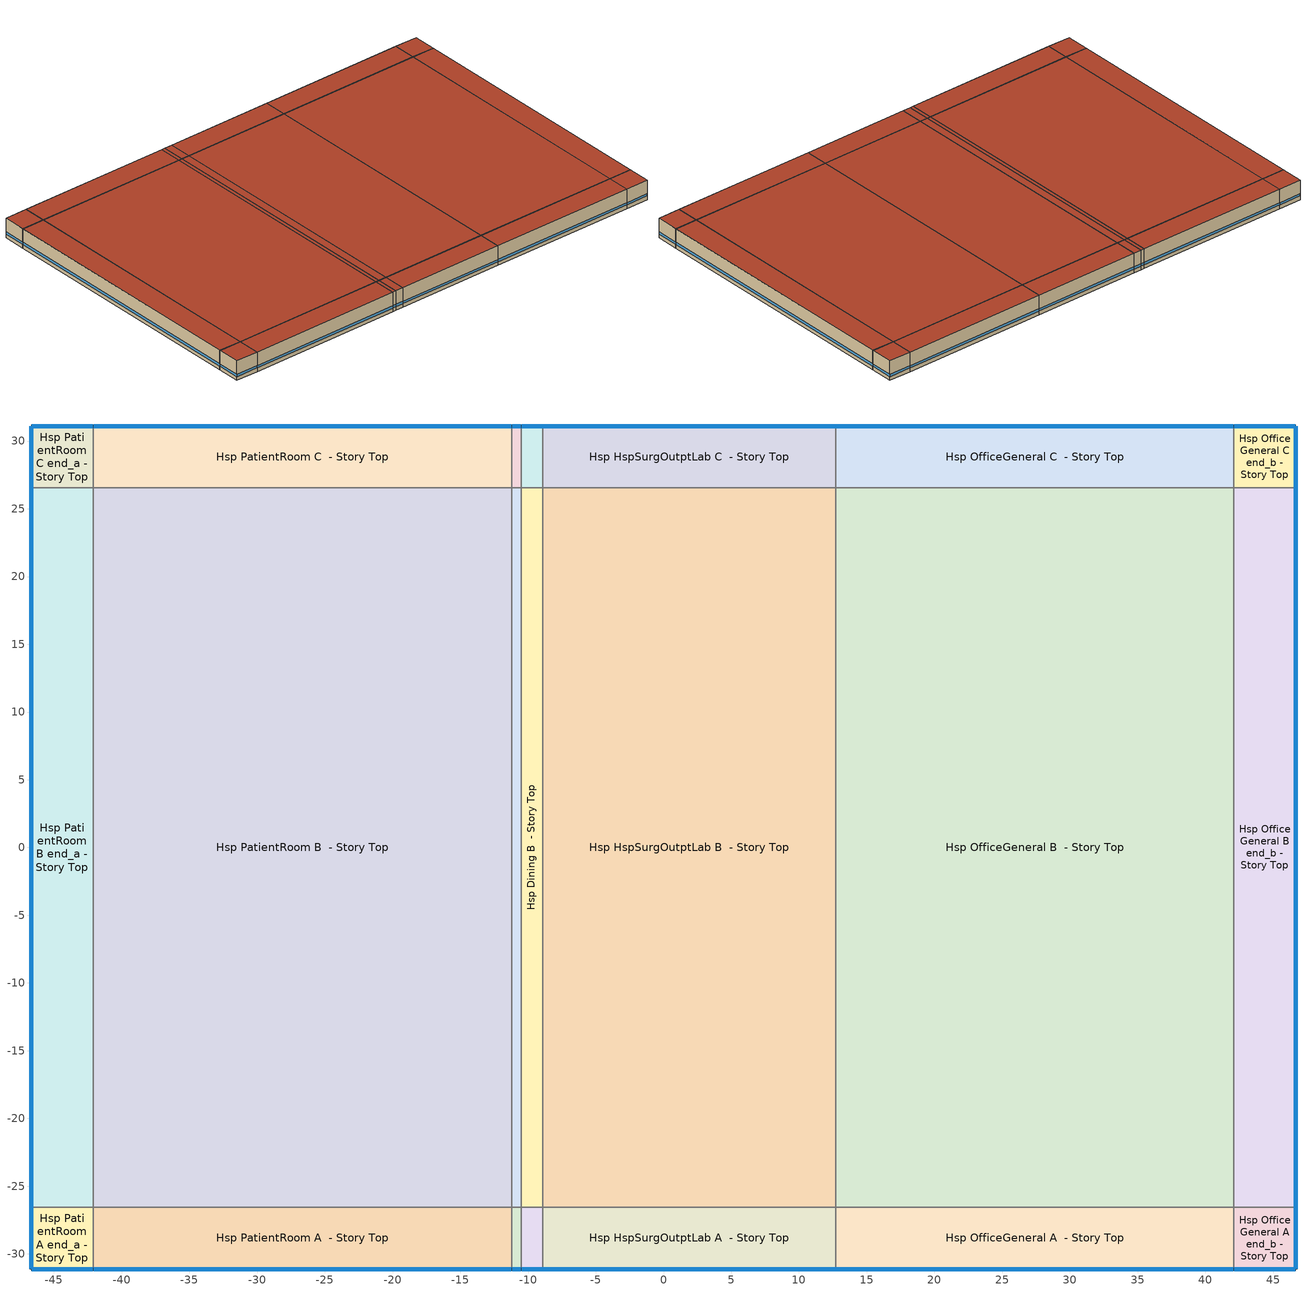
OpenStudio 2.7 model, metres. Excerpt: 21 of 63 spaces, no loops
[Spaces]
Hsp PatientRoom A end_a - Story Top
 floor adiabatic (DEER Uncarpeted 6in Slab Floor): -46.66,-31.11 -46.66,-26.54 -42.09,-26.54 -42.09,-31.11 z11.89
 wall outside: -46.66,-26.54 -46.66,-31.11 -42.09,-31.11 z11.89:15.85
 wall to Hsp PatientRoom B end_a - Story Top: -42.09,-26.54 -46.66,-26.54 z11.89:15.85
 wall to Hsp PatientRoom A  - Story Top: -42.09,-31.11 -42.09,-26.54 z11.89:15.85
 window: -46.66,-26.56 -46.66,-31.08 / -46.64,-31.11 -42.11,-31.11 z12.65:13.09
 roof outside: -42.09,-31.11 -42.09,-26.54 -46.66,-26.54 -46.66,-31.11 z15.85
Hsp PatientRoom B end_a - Story Top
 floor adiabatic (DEER Uncarpeted 6in Slab Floor): -46.66,-26.54 -46.66,26.54 -42.09,26.54 -42.09,-26.54 z11.89
 wall outside: -46.66,26.54 -46.66,-26.54 z11.89:15.85
 wall to Hsp PatientRoom C end_a - Story Top: -42.09,26.54 -46.66,26.54 z11.89:15.85
 wall to Hsp PatientRoom B  - Story Top: -42.09,-26.54 -42.09,26.54 z11.89:15.85
 window: -46.66,26.51 -46.66,-26.51 z12.65:13.09
 roof outside: -42.09,-26.54 -42.09,26.54 -46.66,26.54 -46.66,-26.54 z15.85
Hsp PatientRoom C end_a - Story Top
 floor adiabatic (DEER Uncarpeted 6in Slab Floor): -46.66,26.54 -46.66,31.11 -42.09,31.11 -42.09,26.54 z11.89
 wall outside: -42.09,31.11 -46.66,31.11 -46.66,26.54 z11.89:15.85
 wall to Hsp PatientRoom C  - Story Top: -42.09,26.54 -42.09,31.11 z11.89:15.85
 window: -42.11,31.11 -46.64,31.11 / -46.66,31.08 -46.66,26.56 z12.65:13.09
 roof outside: -42.09,26.54 -42.09,31.11 -46.66,31.11 -46.66,26.54 z15.85
Hsp PatientRoom A  - Story Top
 floor adiabatic (DEER Uncarpeted 6in Slab Floor): -42.09,-31.11 -42.09,-26.54 -11.2,-26.54 -11.2,-31.11 z11.89
 wall outside: -42.09,-31.11 -11.2,-31.11 z11.89:15.85
 wall to Hsp PatientRoom B  - Story Top: -11.2,-26.54 -42.09,-26.54 z11.89:15.85
 wall to Hsp Kitchen A  - Story Top: -11.2,-31.11 -11.2,-26.54 z11.89:15.85
 window: -42.06,-31.11 -11.22,-31.11 z12.65:13.09
 roof outside: -11.2,-31.11 -11.2,-26.54 -42.09,-26.54 -42.09,-31.11 z15.85
Hsp PatientRoom B  - Story Top
 floor adiabatic (DEER Uncarpeted 6in Slab Floor): -42.09,-26.54 -42.09,26.54 -11.2,26.54 -11.2,-26.54 z11.89
 wall to Hsp PatientRoom C  - Story Top: -11.2,26.54 -42.09,26.54 z11.89:15.85
 wall to Hsp Kitchen B  - Story Top: -11.2,-26.54 -11.2,26.54 z11.89:15.85
 roof outside: -11.2,-26.54 -11.2,26.54 -42.09,26.54 -42.09,-26.54 z15.85
Hsp PatientRoom C  - Story Top
 floor adiabatic (DEER Uncarpeted 6in Slab Floor): -42.09,26.54 -42.09,31.11 -11.2,31.11 -11.2,26.54 z11.89
 wall outside: -11.2,31.11 -42.09,31.11 z11.89:15.85
 wall to Hsp Kitchen C  - Story Top: -11.2,26.54 -11.2,31.11 z11.89:15.85
 window: -11.22,31.11 -42.06,31.11 z12.65:13.09
 roof outside: -11.2,26.54 -11.2,31.11 -42.09,31.11 -42.09,26.54 z15.85
Hsp Kitchen A  - Story Top
 floor adiabatic (DEER Uncarpeted 6in Slab Floor): -11.2,-31.11 -11.2,-26.54 -10.5,-26.54 -10.5,-31.11 z11.89
 wall outside: -11.2,-31.11 -10.5,-31.11 z11.89:15.85
 wall to Hsp Kitchen B  - Story Top: -10.5,-26.54 -11.2,-26.54 z11.89:15.85
 wall to Hsp Dining A  - Story Top: -10.5,-31.11 -10.5,-26.54 z11.89:15.85
 window: -11.17,-31.11 -10.52,-31.11 z12.65:13.12
 roof outside: -10.5,-31.11 -10.5,-26.54 -11.2,-26.54 -11.2,-31.11 z15.85
Hsp Kitchen B  - Story Top
 floor adiabatic (DEER Uncarpeted 6in Slab Floor): -11.2,-26.54 -11.2,26.54 -10.5,26.54 -10.5,-26.54 z11.89
 wall to Hsp Kitchen C  - Story Top: -10.5,26.54 -11.2,26.54 z11.89:15.85
 wall to Hsp Dining B  - Story Top: -10.5,-26.54 -10.5,26.54 z11.89:15.85
 roof outside: -10.5,-26.54 -10.5,26.54 -11.2,26.54 -11.2,-26.54 z15.85
Hsp Kitchen C  - Story Top
 floor adiabatic (DEER Uncarpeted 6in Slab Floor): -11.2,26.54 -11.2,31.11 -10.5,31.11 -10.5,26.54 z11.89
 wall outside: -10.5,31.11 -11.2,31.11 z11.89:15.85
 wall to Hsp Dining C  - Story Top: -10.5,26.54 -10.5,31.11 z11.89:15.85
 window: -10.52,31.11 -11.17,31.11 z12.65:13.12
 roof outside: -10.5,26.54 -10.5,31.11 -11.2,31.11 -11.2,26.54 z15.85
Hsp Dining A  - Story Top
 floor adiabatic (DEER Uncarpeted 6in Slab Floor): -10.5,-31.11 -10.5,-26.54 -8.89,-26.54 -8.89,-31.11 z11.89
 wall outside: -10.5,-31.11 -8.89,-31.11 z11.89:15.85
 wall to Hsp Dining B  - Story Top: -8.89,-26.54 -10.5,-26.54 z11.89:15.85
 wall to Hsp HspSurgOutptLab A  - Story Top: -8.89,-31.11 -8.89,-26.54 z11.89:15.85
 window: -10.47,-31.11 -8.92,-31.11 z12.65:13.1
 roof outside: -8.89,-31.11 -8.89,-26.54 -10.5,-26.54 -10.5,-31.11 z15.85
Hsp Dining B  - Story Top
 floor adiabatic (DEER Uncarpeted 6in Slab Floor): -10.5,-26.54 -10.5,26.54 -8.89,26.54 -8.89,-26.54 z11.89
 wall to Hsp Dining C  - Story Top: -8.89,26.54 -10.5,26.54 z11.89:15.85
 wall to Hsp HspSurgOutptLab B  - Story Top: -8.89,-26.54 -8.89,26.54 z11.89:15.85
 roof outside: -8.89,-26.54 -8.89,26.54 -10.5,26.54 -10.5,-26.54 z15.85
Hsp Dining C  - Story Top
 floor adiabatic (DEER Uncarpeted 6in Slab Floor): -10.5,26.54 -10.5,31.11 -8.89,31.11 -8.89,26.54 z11.89
 wall outside: -8.89,31.11 -10.5,31.11 z11.89:15.85
 wall to Hsp HspSurgOutptLab C  - Story Top: -8.89,26.54 -8.89,31.11 z11.89:15.85
 window: -8.92,31.11 -10.47,31.11 z12.65:13.1
 roof outside: -8.89,26.54 -8.89,31.11 -10.5,31.11 -10.5,26.54 z15.85
Hsp HspSurgOutptLab A  - Story Top
 floor adiabatic (DEER Uncarpeted 6in Slab Floor): -8.89,-31.11 -8.89,-26.54 12.73,-26.54 12.73,-31.11 z11.89
 wall outside: -8.89,-31.11 12.73,-31.11 z11.89:15.85
 wall to Hsp HspSurgOutptLab B  - Story Top: 12.73,-26.54 -8.89,-26.54 z11.89:15.85
 wall to Hsp OfficeGeneral A  - Story Top: 12.73,-31.11 12.73,-26.54 z11.89:15.85
 window: -8.87,-31.11 12.7,-31.11 z12.65:13.09
 roof outside: 12.73,-31.11 12.73,-26.54 -8.89,-26.54 -8.89,-31.11 z15.85
Hsp HspSurgOutptLab B  - Story Top
 floor adiabatic (DEER Uncarpeted 6in Slab Floor): -8.89,-26.54 -8.89,26.54 12.73,26.54 12.73,-26.54 z11.89
 wall to Hsp HspSurgOutptLab C  - Story Top: 12.73,26.54 -8.89,26.54 z11.89:15.85
 wall to Hsp OfficeGeneral B  - Story Top: 12.73,-26.54 12.73,26.54 z11.89:15.85
 roof outside: 12.73,-26.54 12.73,26.54 -8.89,26.54 -8.89,-26.54 z15.85
Hsp HspSurgOutptLab C  - Story Top
 floor adiabatic (DEER Uncarpeted 6in Slab Floor): -8.89,26.54 -8.89,31.11 12.73,31.11 12.73,26.54 z11.89
 wall outside: 12.73,31.11 -8.89,31.11 z11.89:15.85
 wall to Hsp OfficeGeneral C  - Story Top: 12.73,26.54 12.73,31.11 z11.89:15.85
 window: 12.7,31.11 -8.87,31.11 z12.65:13.09
 roof outside: 12.73,26.54 12.73,31.11 -8.89,31.11 -8.89,26.54 z15.85
Hsp OfficeGeneral A  - Story Top
 floor adiabatic (DEER Uncarpeted 6in Slab Floor): 12.73,-31.11 12.73,-26.54 42.09,-26.54 42.09,-31.11 z11.89
 wall outside: 12.73,-31.11 42.09,-31.11 z11.89:15.85
 wall to Hsp OfficeGeneral B  - Story Top: 42.09,-26.54 12.73,-26.54 z11.89:15.85
 wall to Hsp OfficeGeneral A end_b - Story Top: 42.09,-31.11 42.09,-26.54 z11.89:15.85
 window: 12.75,-31.11 42.06,-31.11 z12.65:13.09
 roof outside: 42.09,-31.11 42.09,-26.54 12.73,-26.54 12.73,-31.11 z15.85
Hsp OfficeGeneral B  - Story Top
 floor adiabatic (DEER Uncarpeted 6in Slab Floor): 12.73,-26.54 12.73,26.54 42.09,26.54 42.09,-26.54 z11.89
 wall to Hsp OfficeGeneral C  - Story Top: 42.09,26.54 12.73,26.54 z11.89:15.85
 wall to Hsp OfficeGeneral B end_b - Story Top: 42.09,-26.54 42.09,26.54 z11.89:15.85
 roof outside: 42.09,-26.54 42.09,26.54 12.73,26.54 12.73,-26.54 z15.85
Hsp OfficeGeneral C  - Story Top
 floor adiabatic (DEER Uncarpeted 6in Slab Floor): 12.73,26.54 12.73,31.11 42.09,31.11 42.09,26.54 z11.89
 wall outside: 42.09,31.11 12.73,31.11 z11.89:15.85
 wall to Hsp OfficeGeneral C end_b - Story Top: 42.09,26.54 42.09,31.11 z11.89:15.85
 window: 42.06,31.11 12.75,31.11 z12.65:13.09
 roof outside: 42.09,26.54 42.09,31.11 12.73,31.11 12.73,26.54 z15.85
Hsp OfficeGeneral A end_b - Story Top
 floor adiabatic (DEER Uncarpeted 6in Slab Floor): 42.09,-31.11 42.09,-26.54 46.66,-26.54 46.66,-31.11 z11.89
 wall outside: 42.09,-31.11 46.66,-31.11 46.66,-26.54 z11.89:15.85
 wall to Hsp OfficeGeneral B end_b - Story Top: 46.66,-26.54 42.09,-26.54 z11.89:15.85
 window: 46.66,-31.08 46.66,-26.56 / 42.11,-31.11 46.64,-31.11 z12.65:13.09
 roof outside: 46.66,-31.11 46.66,-26.54 42.09,-26.54 42.09,-31.11 z15.85
Hsp OfficeGeneral B end_b - Story Top
 floor adiabatic (DEER Uncarpeted 6in Slab Floor): 42.09,-26.54 42.09,26.54 46.66,26.54 46.66,-26.54 z11.89
 wall outside: 46.66,-26.54 46.66,26.54 z11.89:15.85
 wall to Hsp OfficeGeneral C end_b - Story Top: 46.66,26.54 42.09,26.54 z11.89:15.85
 window: 46.66,-26.51 46.66,26.51 z12.65:13.09
 roof outside: 46.66,-26.54 46.66,26.54 42.09,26.54 42.09,-26.54 z15.85
Hsp OfficeGeneral C end_b - Story Top
 floor adiabatic (DEER Uncarpeted 6in Slab Floor): 42.09,26.54 42.09,31.11 46.66,31.11 46.66,26.54 z11.89
 wall outside: 46.66,26.54 46.66,31.11 42.09,31.11 z11.89:15.85
 window: 46.66,26.56 46.66,31.08 / 46.64,31.11 42.11,31.11 z12.65:13.09
 roof outside: 46.66,26.54 46.66,31.11 42.09,31.11 42.09,26.54 z15.85
[Building]
DEER Pre-1975|Hsp: Default Construction Set=Res DEER Pre-1975 - Hsp - CEC T24-CEC6; Standards Building Type=Hsp
[Site]
Site 1: Terrain=City
[ClimateZones]
Climate Zone Institution Name 1=CEC; Climate Zone Document Name 1=California Climate Zone Descriptions; Climate Zone Document Year 1=1995; Climate Zone Value 1=6
[SizingPeriod:DesignDay] Barometric Pressure {Pa}=100977; Sky Clearness=0; Rain Indicator=0; Snow Indicator=0; Day of Month=21; Daylight Saving Time Indicator=0; Humidity Indicating Type=Wetbulb; Dry-Bulb Temperature Range Modifier Type=DefaultMultipliers
Name | Maximum Dry-Bulb Temperature {C} | Daily Dry-Bulb Temperature Range {deltaC} | Humidity Indicating Conditions at Maximum Dry-Bulb | Wind Speed {m/s} | Wind Direction {deg} | Month | Day Type | Solar Model Indicator | ASHRAE Taub | ASHRAE Taud
Houston Bush Intercontinental Ann Htg 99.6% Condns DB | -1.6 | 0 | -1.6 | 2.8 | 0 | 1 | WinterDesignDay | ASHRAEClearSky
Houston Bush Intercontinental Ann Clg .4% Condns DB=>MWB | 36 | 10.1 | 24.8 | 3.5 | 170 | 7 | SummerDesignDay | ASHRAETau | 0.499 | 1.97
[Site:GroundTemperature:BuildingSurface]
19.527, 19.502, 19.536, 19.598, 20.002, 21.64, 22.225, 22.375, 21.449, 20.121, 19.802, 19.633
[DefaultConstructionSet]
Res DEER Pre-1975 - Hsp - CEC T24-CEC6: Default Exterior Surface Constructions=Default Surface Constructions 1; Default Interior Surface Constructions=Default Surface Constructions 2; Default Ground Contact Surface Constructions=Default Surface Constructions 3; Default Exterior SubSurface Constructions=Default Sub Surface Constructions 1; Default Interior SubSurface Constructions=Default Sub Surface Constructions 2; Interior Partition Construction=Typical Interior Partition
[DefaultSurfaceConstructions]
Name | Floor Construction | Wall Construction | Roof Ceiling Construction
Default Surface Constructions 1 | DEER Uncarpeted 6in Slab Floor | DEER Insulated Exterior Mass Wall R-3.51 | DEER Mass Roof R-15.77
Default Surface Constructions 2 | DEER Uncarpeted 6in Slab Floor | Typical Interior Wall | DEER Uncarpeted 6in Slab Floor
Default Surface Constructions 3 | DEER Carpeted 6in Slab Floor | Typical Uninsulated Basement Mass Wall
[Construction]
DEER Uncarpeted 6in Slab Floor: Typical Insulation R-1.73, 6 in. Normalweight Concrete Floor
DEER Insulated Exterior Mass Wall R-3.51: 8 in. Concrete Block Wall, Typical Insulation R-1.73
DEER Mass Roof R-15.77: Roof Membrane, Typical Insulation R-15.27, Metal Roof Surface
Typical Interior Wall: G01 13mm gypsum board, G01 13mm gypsum board
DEER Carpeted 6in Slab Floor: 6 in. Normalweight Concrete Floor, Typical Carpet Pad
Typical Uninsulated Basement Mass Wall: 8 in. Concrete Block Basement Wall
DEER Metal Framed Window U-1.23 SHGC 0.82: Simple Glazing U-1.23 SHGC 0.82
DEER Metal Framed Window U-1.23 SHGC 0.82 1: Simple Glazing U-1.23 SHGC 0.82 1
Typical Uninsulated Swinging Door: Typical Insulation
U 0.98 SHGC 0.68 Sgl Ref-B-H Clr 6mm: REF B CLEAR HI 6MM
Typical Insulated Metal Door: F08 Metal surface, Typical Insulation
DEER Skylight U-1.31 SHGC 0.61: Simple Glazing U-1.23 SHGC 0.61
Typical Interior Window: Clear 3mm
Typical Interior Door; Typical Interior Partition: G05 25mm wood
[Material:NoMass] Roughness=Smooth; Thermal Absorptance=0.9; Solar Absorptance=0.7
Name | Thermal Resistance {m2-K/W} | Visible Absorptance
Typical Insulation R-1.73 | 0.305336 | 0.7
Typical Insulation R-15.27 | 2.68843 | 0.7
Typical Insulation | 0.0282222 | 0.7
Typical Carpet Pad | 0.21648 | 0.8
[Material] Thermal Absorptance=0.9
Name | Roughness | Thickness {m} | Conductivity {W/m-K} | Density {kg/m3} | Specific Heat {J/kg-K} | Solar Absorptance | Visible Absorptance
6 in. Normalweight Concrete Floor | MediumRough | 0.1524 | 2.31 | 2322 | 832 | 0.7 | 0.7
8 in. Concrete Block Wall | MediumRough | 0.2032 | 0.72 | 800 | 832 | 0.7 | 0.7
Roof Membrane | VeryRough | 0.0095 | 0.16 | 1121.29 | 1460 | 0.7 | 0.7
Metal Roof Surface; F08 Metal surface | Smooth | 0.0008 | 45.28 | 7824 | 500 | 0.7 | 0.7
G01 13mm gypsum board | Smooth | 0.0127 | 0.160031 | 800.001 | 1090.73 | 0.7 | 0.5
8 in. Concrete Block Basement Wall | MediumRough | 0.2032 | 1.326 | 1842 | 912 | 0.7 | 0.7
G05 25mm wood | MediumSmooth | 0.0254 | 0.15 | 608 | 1630 | 0.5 | 0.5
[DefaultSubSurfaceConstructions]
Name | Fixed Window Construction | Operable Window Construction | Door Construction | Glass Door Construction | Overhead Door Construction | Skylight Construction | Tubular Daylight Dome Construction | Tubular Daylight Diffuser Construction
Default Sub Surface Constructions 1 | DEER Metal Framed Window U-1.23 SHGC 0.82 | DEER Metal Framed Window U-1.23 SHGC 0.82 1 | Typical Uninsulated Swinging Door | U 0.98 SHGC 0.68 Sgl Ref-B-H Clr 6mm | Typical Insulated Metal Door | DEER Skylight U-1.31 SHGC 0.61 | Typical Interior Window | Typical Interior Window
Default Sub Surface Constructions 2 | Typical Interior Window | Typical Interior Window | Typical Interior Door
[WindowMaterial:SimpleGlazingSystem] Visible Transmittance=0.25
Name | U-Factor {W/m2-K} | Solar Heat Gain Coefficient
Simple Glazing U-1.23 SHGC 0.82; Simple Glazing U-1.23 SHGC 0.82 1 | 6.98426 | 0.82
Simple Glazing U-1.23 SHGC 0.61 | 7 | 0.61
[WindowMaterial:Glazing] Optical Data Type=SpectralAverage; Infrared Transmittance at Normal Incidence=0; Front Side Infrared Hemispherical Emissivity=0.84; Conductivity {W/m-K}=0.9; Dirt Correction Factor for Solar and Visible Transmittance=1; Solar Diffusing=No
Name | Thickness {m} | Solar Transmittance at Normal Incidence | Front Side Solar Reflectance at Normal Incidence | Back Side Solar Reflectance at Normal Incidence | Visible Transmittance at Normal Incidence | Front Side Visible Reflectance at Normal Incidence | Back Side Visible Reflectance at Normal Incidence | Back Side Infrared Hemispherical Emissivity
REF B CLEAR HI 6MM | 0.006 | 0.24 | 0.16 | 0.32 | 0.3 | 0.16 | 0.29 | 0.6
Clear 3mm | 0.003 | 0.837 | 0.075 | 0.075 | 0.898 | 0.081 | 0.081 | 0.84
[SpaceType] Standards Building Type=Hsp
Name | Default Schedule Set | Design Specification Outdoor Air Object | Standards Space Type
Hsp HspSurgOutptLab - DEER Pre-1975 | Hsp HspSurgOutptLab Schedule Set | Hsp HspSurgOutptLab Ventilation | HspSurgOutptLab
Hsp Dining - DEER Pre-1975 | Hsp Dining Schedule Set | Hsp Dining Ventilation | Dining
Hsp Kitchen - DEER Pre-1975 | Hsp Kitchen Schedule Set | Hsp Kitchen Ventilation | Kitchen
Hsp OfficeGeneral - DEER Pre-1975 | Hsp OfficeGeneral Schedule Set | Hsp OfficeGeneral Ventilation | OfficeGeneral
Hsp PatientRoom - DEER Pre-1975 | Hsp PatientRoom Schedule Set | Hsp PatientRoom Ventilation | PatientRoom
[BuildingStory]
Story Top: Nominal Z Coordinate {m}=11.8872; Nominal Floor to Floor Height {m}=3.9624
[Space] Building Story=Story Top
Name | Space Type | Thermal Zone
Hsp PatientRoom A end_a - Story Top | Hsp PatientRoom - DEER Pre-1975 | Zone Hsp PatientRoom A end_a - Story Top
Hsp PatientRoom B end_a - Story Top | Hsp PatientRoom - DEER Pre-1975 | Zone Hsp PatientRoom B end_a - Story Top
Hsp PatientRoom C end_a - Story Top | Hsp PatientRoom - DEER Pre-1975 | Zone Hsp PatientRoom C end_a - Story Top
Hsp PatientRoom A  - Story Top | Hsp PatientRoom - DEER Pre-1975 | Zone Hsp PatientRoom A  - Story Top
Hsp PatientRoom B  - Story Top | Hsp PatientRoom - DEER Pre-1975 | Zone Hsp PatientRoom B  - Story Top
Hsp PatientRoom C  - Story Top | Hsp PatientRoom - DEER Pre-1975 | Zone Hsp PatientRoom C  - Story Top
Hsp Kitchen A  - Story Top | Hsp Kitchen - DEER Pre-1975 | Zone Hsp Kitchen A  - Story Top
Hsp Kitchen B  - Story Top | Hsp Kitchen - DEER Pre-1975 | Zone Hsp Kitchen B  - Story Top
Hsp Kitchen C  - Story Top | Hsp Kitchen - DEER Pre-1975 | Zone Hsp Kitchen C  - Story Top
Hsp Dining A  - Story Top | Hsp Dining - DEER Pre-1975 | Zone Hsp Dining A  - Story Top
Hsp Dining B  - Story Top | Hsp Dining - DEER Pre-1975 | Zone Hsp Dining B  - Story Top
Hsp Dining C  - Story Top | Hsp Dining - DEER Pre-1975 | Zone Hsp Dining C  - Story Top
Hsp HspSurgOutptLab A  - Story Top | Hsp HspSurgOutptLab - DEER Pre-1975 | Zone Hsp HspSurgOutptLab A  - Story Top
Hsp HspSurgOutptLab B  - Story Top | Hsp HspSurgOutptLab - DEER Pre-1975 | Zone Hsp HspSurgOutptLab B  - Story Top
Hsp HspSurgOutptLab C  - Story Top | Hsp HspSurgOutptLab - DEER Pre-1975 | Zone Hsp HspSurgOutptLab C  - Story Top
Hsp OfficeGeneral A  - Story Top | Hsp OfficeGeneral - DEER Pre-1975 | Zone Hsp OfficeGeneral A  - Story Top
Hsp OfficeGeneral B  - Story Top | Hsp OfficeGeneral - DEER Pre-1975 | Zone Hsp OfficeGeneral B  - Story Top
Hsp OfficeGeneral C  - Story Top | Hsp OfficeGeneral - DEER Pre-1975 | Zone Hsp OfficeGeneral C  - Story Top
Hsp OfficeGeneral A end_b - Story Top | Hsp OfficeGeneral - DEER Pre-1975 | Zone Hsp OfficeGeneral A end_b - Story Top
Hsp OfficeGeneral B end_b - Story Top | Hsp OfficeGeneral - DEER Pre-1975 | Zone Hsp OfficeGeneral B end_b - Story Top
Hsp OfficeGeneral C end_b - Story Top | Hsp OfficeGeneral - DEER Pre-1975 | Zone Hsp OfficeGeneral C end_b - Story Top
[ThermalZone] Multiplier=1; Use Ideal Air Loads=No
Name | Thermostat
Zone Hsp PatientRoom A end_a - Story Top | Hsp PatientRoom - DEER Pre-1975 Thermostat 15
Zone Hsp PatientRoom B end_a - Story Top | Hsp PatientRoom - DEER Pre-1975 Thermostat 9
Zone Hsp PatientRoom C end_a - Story Top | Hsp PatientRoom - DEER Pre-1975 Thermostat 16
Zone Hsp PatientRoom A  - Story Top | Hsp PatientRoom - DEER Pre-1975 Thermostat 1
Zone Hsp PatientRoom B  - Story Top | Hsp PatientRoom - DEER Pre-1975 Thermostat 17
Zone Hsp PatientRoom C  - Story Top | Hsp PatientRoom - DEER Pre-1975 Thermostat
Zone Hsp Kitchen A  - Story Top | Hsp Kitchen - DEER Pre-1975 Thermostat 4
Zone Hsp Kitchen B  - Story Top | Hsp Kitchen - DEER Pre-1975 Thermostat 2
Zone Hsp Kitchen C  - Story Top | Hsp Kitchen - DEER Pre-1975 Thermostat 8
Zone Hsp Dining A  - Story Top | Hsp Dining - DEER Pre-1975 Thermostat 5
Zone Hsp Dining B  - Story Top | Hsp Dining - DEER Pre-1975 Thermostat 8
Zone Hsp Dining C  - Story Top | Hsp Dining - DEER Pre-1975 Thermostat
Zone Hsp HspSurgOutptLab A  - Story Top | Hsp HspSurgOutptLab - DEER Pre-1975 Thermostat 5
Zone Hsp HspSurgOutptLab B  - Story Top | Hsp HspSurgOutptLab - DEER Pre-1975 Thermostat 6
Zone Hsp HspSurgOutptLab C  - Story Top | Hsp HspSurgOutptLab - DEER Pre-1975 Thermostat 8
Zone Hsp OfficeGeneral A  - Story Top | Hsp OfficeGeneral - DEER Pre-1975 Thermostat 15
Zone Hsp OfficeGeneral B  - Story Top | Hsp OfficeGeneral - DEER Pre-1975 Thermostat 4
Zone Hsp OfficeGeneral C  - Story Top | Hsp OfficeGeneral - DEER Pre-1975 Thermostat 16
Zone Hsp OfficeGeneral A end_b - Story Top | Hsp OfficeGeneral - DEER Pre-1975 Thermostat 17
Zone Hsp OfficeGeneral B end_b - Story Top | Hsp OfficeGeneral - DEER Pre-1975 Thermostat 6
Zone Hsp OfficeGeneral C end_b - Story Top | Hsp OfficeGeneral - DEER Pre-1975 Thermostat 9
[People:Definition] Number of People Calculation Method=People/Area; Fraction Radiant=0.3
Name | People per Space Floor Area {person/m2}
Hsp HspSurgOutptLab People Definition; Hsp PatientRoom People Definition | 0.0721182
Hsp Dining People Definition | 0.477918
Hsp Kitchen People Definition | 0.0355209
Hsp OfficeGeneral People Definition | 0.0473612
[People] Work Efficiency Schedule=Work Efficiency Schedule; Clothing Insulation Schedule=Clothing Schedule; Air Velocity Schedule=Air Velocity Schedule; Multiplier=1
Name | People Definition | Space or SpaceType
Hsp HspSurgOutptLab People | Hsp HspSurgOutptLab People Definition | Hsp HspSurgOutptLab - DEER Pre-1975
Hsp Dining People | Hsp Dining People Definition | Hsp Dining - DEER Pre-1975
Hsp Kitchen People | Hsp Kitchen People Definition | Hsp Kitchen - DEER Pre-1975
Hsp OfficeGeneral People | Hsp OfficeGeneral People Definition | Hsp OfficeGeneral - DEER Pre-1975
Hsp PatientRoom People | Hsp PatientRoom People Definition | Hsp PatientRoom - DEER Pre-1975
[Lights:Definition] Design Level Calculation Method=Watts/Area
Name | Watts per Space Floor Area {W/m2}
Hsp HspSurgOutptLab Lights Definition | 15.0695
Hsp Dining Lights Definition | 16.1459
Hsp Kitchen Lights Definition | 18.2986
Hsp OfficeGeneral Lights Definition | 13.9931
Hsp PatientRoom Lights Definition | 8.61113
[Lights] Fraction Replaceable=0
Name | Lights Definition | Space or SpaceType
Hsp HspSurgOutptLab Lights | Hsp HspSurgOutptLab Lights Definition | Hsp HspSurgOutptLab - DEER Pre-1975
Hsp Dining Lights | Hsp Dining Lights Definition | Hsp Dining - DEER Pre-1975
Hsp Kitchen Lights | Hsp Kitchen Lights Definition | Hsp Kitchen - DEER Pre-1975
Hsp OfficeGeneral Lights | Hsp OfficeGeneral Lights Definition | Hsp OfficeGeneral - DEER Pre-1975
Hsp PatientRoom Lights | Hsp PatientRoom Lights Definition | Hsp PatientRoom - DEER Pre-1975
[ElectricEquipment:Definition] Design Level Calculation Method=Watts/Area
Name | Watts per Space Floor Area {W/m2} | Fraction Radiant | Fraction Latent | Fraction Lost
Hsp HspSurgOutptLab Elec Equip Definition; Hsp PatientRoom Elec Equip Definition | 16.1459 | 0.5
Hsp Dining Elec Equip Definition | 6.18925 | 0.5
Hsp Kitchen Elec Equip Definition | 44.7348 | 0.44 | 0.05 | 0.51
Hsp OfficeGeneral Elec Equip Definition | 18.5677 | 0.5
[ElectricEquipment]
Name | Electric Equipment Definition | Space or SpaceType
Hsp HspSurgOutptLab Elec Equip | Hsp HspSurgOutptLab Elec Equip Definition | Hsp HspSurgOutptLab - DEER Pre-1975
Hsp Dining Elec Equip | Hsp Dining Elec Equip Definition | Hsp Dining - DEER Pre-1975
Hsp Kitchen Elec Equip | Hsp Kitchen Elec Equip Definition | Hsp Kitchen - DEER Pre-1975
Hsp OfficeGeneral Elec Equip | Hsp OfficeGeneral Elec Equip Definition | Hsp OfficeGeneral - DEER Pre-1975
Hsp PatientRoom Elec Equip | Hsp PatientRoom Elec Equip Definition | Hsp PatientRoom - DEER Pre-1975
[DesignSpecification:OutdoorAir] Outdoor Air Method=Sum
Name | Outdoor Air Flow per Floor Area {m3/s-m2}
Hsp HspSurgOutptLab Ventilation; Hsp PatientRoom Ventilation | 0.0008636
Hsp Dining Ventilation | 0.0045212
Hsp Kitchen Ventilation | 0.000254
Hsp OfficeGeneral Ventilation | 0.0004572
[DefaultScheduleSet] Infiltration Schedule=D_Hsp_All_C_Inf_Yr
Name | Number of People Schedule | People Activity Level Schedule | Lighting Schedule | Electric Equipment Schedule | Gas Equipment Schedule
Hsp HspSurgOutptLab Schedule Set | D_Hsp_SrgOutLab_Occup_Yr | DEER Activity 132W/person | D17_Hsp_OROPLab_LF_Yr | D_Hsp_SrgOutLab_Misc_Yr
Hsp Dining Schedule Set | D_Hsp_Ktchn_Occup_Yr | DEER Activity 161W/person | D17_Hsp_Din_LF_Yr | D_Hsp_Ktchn_Misc_Yr
Hsp Kitchen Schedule Set | D_Hsp_Ktchn_Occup_Yr | DEER Activity 220W/person | D17_Hsp_Ktchn_LF_Yr | D_Hsp_Ktchn_Misc_Yr | D_Hsp_Ktchn_Cook_Yr
Hsp OfficeGeneral Schedule Set | D_Hsp_OffGen_Occup_Yr | DEER Activity 132W/person | D17_Hsp_OffGen_LF_Yr | D_Hsp_OffGen_Misc_Yr
Hsp PatientRoom Schedule Set | D_Hsp_Patient_Occup_Yr | DEER Activity 132W/person | D17_Hsp_Patient_LF_Yr | D_Hsp_Patient_Misc_Yr
[GasEquipment:Definition]
Hsp Kitchen Gas Equip Definition: Design Level Calculation Method=Watts/Area; Watts per Space Floor Area {W/m2}=854.894; Fraction Latent=0.32; Fraction Radiant=0.05; Fraction Lost=0.63
[GasEquipment]
Hsp Kitchen Gas Equip: Gas Equipment Definition=Hsp Kitchen Gas Equip Definition; Space or SpaceType=Hsp Kitchen - DEER Pre-1975
[SpaceInfiltration:DesignFlowRate] Schedule=Always On Discrete; Design Flow Rate Calculation Method=Flow/ExteriorArea; Constant Term Coefficient=0; Temperature Term Coefficient=0; Velocity Term Coefficient=0.224; Velocity Squared Term Coefficient=0
Name | Space or SpaceType | Flow per Exterior Surface Area {m3/s-m2}
Hsp Dining A  - Story Top Infiltration | Hsp Dining A  - Story Top | 8.96259e-05
Hsp Dining C  - Story Top Infiltration | Hsp Dining C  - Story Top | 8.96259e-05
Hsp HspSurgOutptLab A  - Story Top Infiltration | Hsp HspSurgOutptLab A  - Story Top | 8.96259e-05
Hsp HspSurgOutptLab C  - Story Top Infiltration | Hsp HspSurgOutptLab C  - Story Top | 8.96259e-05
Hsp Kitchen A  - Story Top Infiltration | Hsp Kitchen A  - Story Top | 8.96259e-05
Hsp Kitchen C  - Story Top Infiltration | Hsp Kitchen C  - Story Top | 8.96259e-05
Hsp OfficeGeneral A  - Story Top Infiltration | Hsp OfficeGeneral A  - Story Top | 8.96259e-05
Hsp OfficeGeneral A end_b - Story Top Infiltration | Hsp OfficeGeneral A end_b - Story Top | 0.000122416
Hsp OfficeGeneral B end_b - Story Top Infiltration | Hsp OfficeGeneral B end_b - Story Top | 8.96259e-05
Hsp OfficeGeneral C  - Story Top Infiltration | Hsp OfficeGeneral C  - Story Top | 8.96259e-05
Hsp OfficeGeneral C end_b - Story Top Infiltration | Hsp OfficeGeneral C end_b - Story Top | 0.000122416
Hsp PatientRoom A  - Story Top Infiltration | Hsp PatientRoom A  - Story Top | 8.96259e-05
Hsp PatientRoom A end_a - Story Top Infiltration | Hsp PatientRoom A end_a - Story Top | 0.000122416
Hsp PatientRoom B end_a - Story Top Infiltration | Hsp PatientRoom B end_a - Story Top | 8.96259e-05
Hsp PatientRoom C  - Story Top Infiltration | Hsp PatientRoom C  - Story Top | 8.96259e-05
Hsp PatientRoom C end_a - Story Top Infiltration | Hsp PatientRoom C end_a - Story Top | 0.000122416
[Exterior:Lights:Definition]
Name | Design Level {W}
Parking Areas and Drives Def (W/ft^2) | 0.04
Building Facades Def (W/ft^2) | 0.25
Main Entries Def (W/ft) | 30
Other Doors Def (W/ft) | 25
Emergency Canopies Def (W/ft^2) | 4
[Exterior:Lights] Schedule=Always On Discrete; Control Option=AstronomicalClock
Name | Exterior Lights Definition | Multiplier
Parking Areas and Drives | Parking Areas and Drives Def (W/ft^2) | 499924
Building Facades | Building Facades Def (W/ft^2) | 13267.7
Main Entries | Main Entries Def (W/ft) | 113.524
Other Doors | Other Doors Def (W/ft) | 94.9943
Emergency Canopies | Emergency Canopies Def (W/ft^2) | 720
[ThermostatSetpoint:DualSetpoint] Heating Setpoint Temperature Schedule=D_Hsp_All_HTemp_Yr; Cooling Setpoint Temperature Schedule=D_Hsp_All_CTemp_Yr
Hsp HspSurgOutptLab - DEER Pre-1975 Thermostat 5; Hsp HspSurgOutptLab - DEER Pre-1975 Thermostat 6; Hsp HspSurgOutptLab - DEER Pre-1975 Thermostat 8; Hsp Dining - DEER Pre-1975 Thermostat; Hsp Dining - DEER Pre-1975 Thermostat 5; Hsp Dining - DEER Pre-1975 Thermostat 8; Hsp Kitchen - DEER Pre-1975 Thermostat 2; Hsp Kitchen - DEER Pre-1975 Thermostat 4; Hsp Kitchen - DEER Pre-1975 Thermostat 8; Hsp OfficeGeneral - DEER Pre-1975 Thermostat 4; Hsp OfficeGeneral - DEER Pre-1975 Thermostat 6; Hsp OfficeGeneral - DEER Pre-1975 Thermostat 9; Hsp OfficeGeneral - DEER Pre-1975 Thermostat 15; Hsp OfficeGeneral - DEER Pre-1975 Thermostat 16; Hsp OfficeGeneral - DEER Pre-1975 Thermostat 17; Hsp PatientRoom - DEER Pre-1975 Thermostat; Hsp PatientRoom - DEER Pre-1975 Thermostat 1; Hsp PatientRoom - DEER Pre-1975 Thermostat 9; Hsp PatientRoom - DEER Pre-1975 Thermostat 15; Hsp PatientRoom - DEER Pre-1975 Thermostat 16; Hsp PatientRoom - DEER Pre-1975 Thermostat 17
[Schedule:Ruleset]
Name | Default Day Schedule | Summer Design Day Schedule | Winter Design Day Schedule
Clothing Schedule | Clothing Schedule Default Winter Clothes
Air Velocity Schedule | Air Velocity Schedule Default
Work Efficiency Schedule | Work Efficiency Schedule Default
D_Hsp_SrgOutLab_Occup_Yr | D_Hsp_SrgOutLab_Occup_Yr Default | D_Hsp_SrgOutLab_Occup_Yr Summer Design Day | D_Hsp_SrgOutLab_Occup_Yr Winter Design Day
DEER Activity 132W/person | DEER Activity 132W/person Default | DEER Activity 132W/person Summer Design Day | DEER Activity 132W/person Winter Design Day
D17_Hsp_OROPLab_LF_Yr | D17_Hsp_OROPLab_LF_Yr Default | D17_Hsp_OROPLab_LF_Yr Summer Design Day | D17_Hsp_OROPLab_LF_Yr Winter Design Day
D_Hsp_SrgOutLab_Misc_Yr | D_Hsp_SrgOutLab_Misc_Yr Default | D_Hsp_SrgOutLab_Misc_Yr Summer Design Day | D_Hsp_SrgOutLab_Misc_Yr Winter Design Day
D_Hsp_All_C_Inf_Yr | D_Hsp_All_C_Inf_Yr Default | D_Hsp_All_C_Inf_Yr Summer Design Day | D_Hsp_All_C_Inf_Yr Winter Design Day
D_Hsp_Ktchn_Occup_Yr | D_Hsp_Ktchn_Occup_Yr Default | D_Hsp_Ktchn_Occup_Yr Summer Design Day | D_Hsp_Ktchn_Occup_Yr Winter Design Day
DEER Activity 161W/person | DEER Activity 161W/person Default | DEER Activity 161W/person Summer Design Day | DEER Activity 161W/person Winter Design Day
D17_Hsp_Din_LF_Yr | D17_Hsp_Din_LF_Yr Default | D17_Hsp_Din_LF_Yr Summer Design Day | D17_Hsp_Din_LF_Yr Winter Design Day
D_Hsp_Ktchn_Misc_Yr | D_Hsp_Ktchn_Misc_Yr Default | D_Hsp_Ktchn_Misc_Yr Summer Design Day | D_Hsp_Ktchn_Misc_Yr Winter Design Day
DEER Activity 220W/person | DEER Activity 220W/person Default | DEER Activity 220W/person Summer Design Day | DEER Activity 220W/person Winter Design Day
D17_Hsp_Ktchn_LF_Yr | D17_Hsp_Ktchn_LF_Yr Default | D17_Hsp_Ktchn_LF_Yr Summer Design Day | D17_Hsp_Ktchn_LF_Yr Winter Design Day
D_Hsp_Ktchn_Cook_Yr | D_Hsp_Ktchn_Cook_Yr Default | D_Hsp_Ktchn_Cook_Yr Summer Design Day | D_Hsp_Ktchn_Cook_Yr Winter Design Day
D_Hsp_OffGen_Occup_Yr | D_Hsp_OffGen_Occup_Yr Default | D_Hsp_OffGen_Occup_Yr Summer Design Day | D_Hsp_OffGen_Occup_Yr Winter Design Day
D17_Hsp_OffGen_LF_Yr | D17_Hsp_OffGen_LF_Yr Default | D17_Hsp_OffGen_LF_Yr Summer Design Day | D17_Hsp_OffGen_LF_Yr Winter Design Day
D_Hsp_OffGen_Misc_Yr | D_Hsp_OffGen_Misc_Yr Default | D_Hsp_OffGen_Misc_Yr Summer Design Day | D_Hsp_OffGen_Misc_Yr Winter Design Day
D_Hsp_Patient_Occup_Yr | D_Hsp_Patient_Occup_Yr Default | D_Hsp_Patient_Occup_Yr Summer Design Day | D_Hsp_Patient_Occup_Yr Winter Design Day
D17_Hsp_Patient_LF_Yr | D17_Hsp_Patient_LF_Yr Default | D17_Hsp_Patient_LF_Yr Summer Design Day | D17_Hsp_Patient_LF_Yr Winter Design Day
D_Hsp_Patient_Misc_Yr | D_Hsp_Patient_Misc_Yr Default | D_Hsp_Patient_Misc_Yr Summer Design Day | D_Hsp_Patient_Misc_Yr Winter Design Day
D_Hsp_All_HTemp_Yr | D_Hsp_All_HTemp_Yr Default | D_Hsp_All_HTemp_Yr Summer Design Day | D_Hsp_All_HTemp_Yr Winter Design Day
D_Hsp_All_CTemp_Yr | D_Hsp_All_CTemp_Yr Default | D_Hsp_All_CTemp_Yr Summer Design Day | D_Hsp_All_CTemp_Yr Winter Design Day
[Schedule:Day]
Clothing Schedule Default Winter Clothes: 24, 0, 1
Clothing Schedule Summer Clothes; D_Hsp_All_C_Inf_Yr Default; D_Hsp_All_C_Inf_Yr Winter Design Day; D_Hsp_All_C_Inf_Yr Summer Design Day: 24, 0, 0.5
Air Velocity Schedule Default: 24, 0, 0.2
Work Efficiency Schedule Default: 24, 0, 0
D_Hsp_SrgOutLab_Occup_Yr Default; D_Hsp_SrgOutLab_Occup_Yr Winter Design Day; D_Hsp_SrgOutLab_Occup_Yr Summer Design Day; D_Hsp_OffGen_Occup_Yr Default; D_Hsp_OffGen_Occup_Yr Winter Design Day; D_Hsp_OffGen_Occup_Yr Summer Design Day: 8, 0, 0, 11, 0, 0.5, 13, 0, 0.3, 17, 0, 0.5, 20, 0, 0.3, 24, 0, 0
DEER Activity 132W/person Default; DEER Activity 132W/person Winter Design Day; DEER Activity 132W/person Summer Design Day: 24, 0, 132
D17_Hsp_OROPLab_LF_Yr Default; D17_Hsp_OROPLab_LF_Yr Default|Wkdy Day; D17_Hsp_OROPLab_LF_Yr Summer Design Day; D17_Hsp_OROPLab_LF_Yr Winter Design Day: 8, 0, 0.3, 20, 0, 0.75, 24, 0, 0.3
D17_Hsp_OROPLab_LF_Yr Wknd Day; D17_Hsp_OffGen_LF_Yr Wknd Day: 8, 0, 0.3, 20, 0, 0.5, 24, 0, 0.3
D_Hsp_SrgOutLab_Misc_Yr Default; D_Hsp_SrgOutLab_Misc_Yr Default|Wkdy Day; D_Hsp_SrgOutLab_Misc_Yr Summer Design Day; D_Hsp_SrgOutLab_Misc_Yr Winter Design Day: 8, 0, 0.25, 20, 0, 0.8, 24, 0, 0.25
D_Hsp_SrgOutLab_Misc_Yr Wknd Day: 8, 0, 0.25, 20, 0, 0.7, 24, 0, 0.25
D_Hsp_Ktchn_Occup_Yr Default; D_Hsp_Ktchn_Occup_Yr Winter Design Day; D_Hsp_Ktchn_Occup_Yr Summer Design Day: 8, 0, 0.25, 11, 0, 0.5, 13, 0, 0.3, 17, 0, 0.5, 20, 0, 0.3, 24, 0, 0.25
DEER Activity 161W/person Default; DEER Activity 161W/person Winter Design Day; DEER Activity 161W/person Summer Design Day: 24, 0, 161
D17_Hsp_Din_LF_Yr Default; D17_Hsp_Din_LF_Yr Default|Wkdy Day; D17_Hsp_Din_LF_Yr Summer Design Day; D17_Hsp_Din_LF_Yr Winter Design Day; D17_Hsp_Ktchn_LF_Yr Default; D17_Hsp_Ktchn_LF_Yr Default|Wkdy Day; D17_Hsp_Ktchn_LF_Yr Summer Design Day; D17_Hsp_Ktchn_LF_Yr Winter Design Day: 24, 0, 0.7
D17_Hsp_Din_LF_Yr Wknd Day; D17_Hsp_Ktchn_LF_Yr Wknd Day: 24, 0, 0.6
D_Hsp_Ktchn_Misc_Yr Default; D_Hsp_Ktchn_Misc_Yr Default|Wkdy Day; D_Hsp_Ktchn_Misc_Yr Summer Design Day; D_Hsp_Ktchn_Misc_Yr Winter Design Day: 1, 0, 0.15, 6, 0, 0.12, 7, 0, 0.34, 8, 0, 1, 9, 0, 0.63, 10, 0, 0.67, 11, 0, 0.63, 13, 0, 0.71, 14, 0, 0.92, 15, 0, 0.59, 16, 0, 0.63, 17, 0, 0.75, 19, 0, 0.63, 20, 0, 0.67, 21, 0, 0.55, 22, 0, 0.51, 24, 0, 0.32
D_Hsp_Ktchn_Misc_Yr Wknd Day: 6, 0, 0.14, 12, 0, 0.6, 20, 0, 0.66, 22, 0, 0.51, 24, 0, 0.32
DEER Activity 220W/person Default; DEER Activity 220W/person Winter Design Day; DEER Activity 220W/person Summer Design Day: 24, 0, 220
D_Hsp_Ktchn_Cook_Yr Default; D_Hsp_Ktchn_Cook_Yr Winter Design Day; D_Hsp_Ktchn_Cook_Yr Summer Design Day: 4, 0, 0.11, 5, 0, 0.76, 6, 0, 0.72, 7, 0, 0.59, 8, 0, 0.86, 9, 0, 0.77, 10, 0, 0.88, 11, 0, 0.95, 12, 0, 0.86, 14, 0, 0.76, 15, 0, 0.75, 16, 0, 0.82, 17, 0, 1, 18, 0, 0.8, 19, 0, 0.59, 20, 0, 0.38, 21, 0, 0.16, 24, 0, 0.11
D17_Hsp_OffGen_LF_Yr Default; D17_Hsp_OffGen_LF_Yr Default|Wkdy Day; D17_Hsp_OffGen_LF_Yr Summer Design Day; D17_Hsp_OffGen_LF_Yr Winter Design Day: 8, 0, 0.3, 20, 0, 0.9, 24, 0, 0.3
D_Hsp_OffGen_Misc_Yr Default; D_Hsp_OffGen_Misc_Yr Winter Design Day; D_Hsp_OffGen_Misc_Yr Summer Design Day: 8, 0, 0.05, 20, 0, 1, 24, 0, 0.05
D_Hsp_Patient_Occup_Yr Default; D_Hsp_Patient_Occup_Yr Winter Design Day; D_Hsp_Patient_Occup_Yr Summer Design Day: 10, 0, 0.8, 12, 0, 1, 19, 0, 0.8, 21, 0, 1, 24, 0, 0.8
D17_Hsp_Patient_LF_Yr Default; D17_Hsp_Patient_LF_Yr Winter Design Day; D17_Hsp_Patient_LF_Yr Summer Design Day: 5, 0, 0.3, 6, 0, 0.4731, 7, 0, 0.6808, 21, 0, 0.75, 22, 0, 0.4731, 24, 0, 0.3
D_Hsp_Patient_Misc_Yr Default; D_Hsp_Patient_Misc_Yr Winter Design Day; D_Hsp_Patient_Misc_Yr Summer Design Day: 5, 0, 0.1, 6, 0, 0.4, 7, 0, 0.6, 8, 0, 0.8, 10, 0, 0.9, 12, 0, 1, 13, 0, 0.9, 16, 0, 0.7, 18, 0, 1, 21, 0, 0.7, 22, 0, 0.6, 23, 0, 0.2, 24, 0, 0.1
D_Hsp_All_HTemp_Yr Default; D_Hsp_All_HTemp_Yr Winter Design Day; D_Hsp_All_HTemp_Yr Summer Design Day: 24, 0, 21.1
D_Hsp_All_CTemp_Yr Default; D_Hsp_All_CTemp_Yr Winter Design Day; D_Hsp_All_CTemp_Yr Summer Design Day: 24, 0, 24.4
[Schedule:Rule] Date Specification Type=DateRange; Start Day=1
Name | Schedule Ruleset | Rule Order | Day Schedule | Start Month | End Month | End Day | Apply Monday | Apply Tuesday | Apply Wednesday | Apply Thursday | Apply Friday | Apply Sunday | Apply Saturday
Schedule Rule 1 | Clothing Schedule | 0 | Clothing Schedule Summer Clothes | 5 | 9 | 30
Schedule Rule 2 | D17_Hsp_OROPLab_LF_Yr | 1 | D17_Hsp_OROPLab_LF_Yr Default|Wkdy Day | 1 | 12 | 31 | Yes | Yes | Yes | Yes | Yes
Schedule Rule 3 | D17_Hsp_OROPLab_LF_Yr | 0 | D17_Hsp_OROPLab_LF_Yr Wknd Day | 1 | 12 | 31 |  |  |  |  |  | Yes | Yes
Schedule Rule 4 | D_Hsp_SrgOutLab_Misc_Yr | 1 | D_Hsp_SrgOutLab_Misc_Yr Default|Wkdy Day | 1 | 12 | 31 | Yes | Yes | Yes | Yes | Yes
Schedule Rule 5 | D_Hsp_SrgOutLab_Misc_Yr | 0 | D_Hsp_SrgOutLab_Misc_Yr Wknd Day | 1 | 12 | 31 |  |  |  |  |  | Yes | Yes
Schedule Rule 6 | D17_Hsp_Din_LF_Yr | 1 | D17_Hsp_Din_LF_Yr Default|Wkdy Day | 1 | 12 | 31 | Yes | Yes | Yes | Yes | Yes
Schedule Rule 7 | D17_Hsp_Din_LF_Yr | 0 | D17_Hsp_Din_LF_Yr Wknd Day | 1 | 12 | 31 |  |  |  |  |  | Yes | Yes
Schedule Rule 8 | D_Hsp_Ktchn_Misc_Yr | 1 | D_Hsp_Ktchn_Misc_Yr Default|Wkdy Day | 1 | 12 | 31 | Yes | Yes | Yes | Yes | Yes
Schedule Rule 9 | D_Hsp_Ktchn_Misc_Yr | 0 | D_Hsp_Ktchn_Misc_Yr Wknd Day | 1 | 12 | 31 |  |  |  |  |  | Yes | Yes
Schedule Rule 10 | D17_Hsp_Ktchn_LF_Yr | 1 | D17_Hsp_Ktchn_LF_Yr Default|Wkdy Day | 1 | 12 | 31 | Yes | Yes | Yes | Yes | Yes
Schedule Rule 11 | D17_Hsp_Ktchn_LF_Yr | 0 | D17_Hsp_Ktchn_LF_Yr Wknd Day | 1 | 12 | 31 |  |  |  |  |  | Yes | Yes
Schedule Rule 12 | D17_Hsp_OffGen_LF_Yr | 1 | D17_Hsp_OffGen_LF_Yr Default|Wkdy Day | 1 | 12 | 31 | Yes | Yes | Yes | Yes | Yes
Schedule Rule 13 | D17_Hsp_OffGen_LF_Yr | 0 | D17_Hsp_OffGen_LF_Yr Wknd Day | 1 | 12 | 31 |  |  |  |  |  | Yes | Yes
[Schedule:Constant]
Always On Discrete: Value=1
